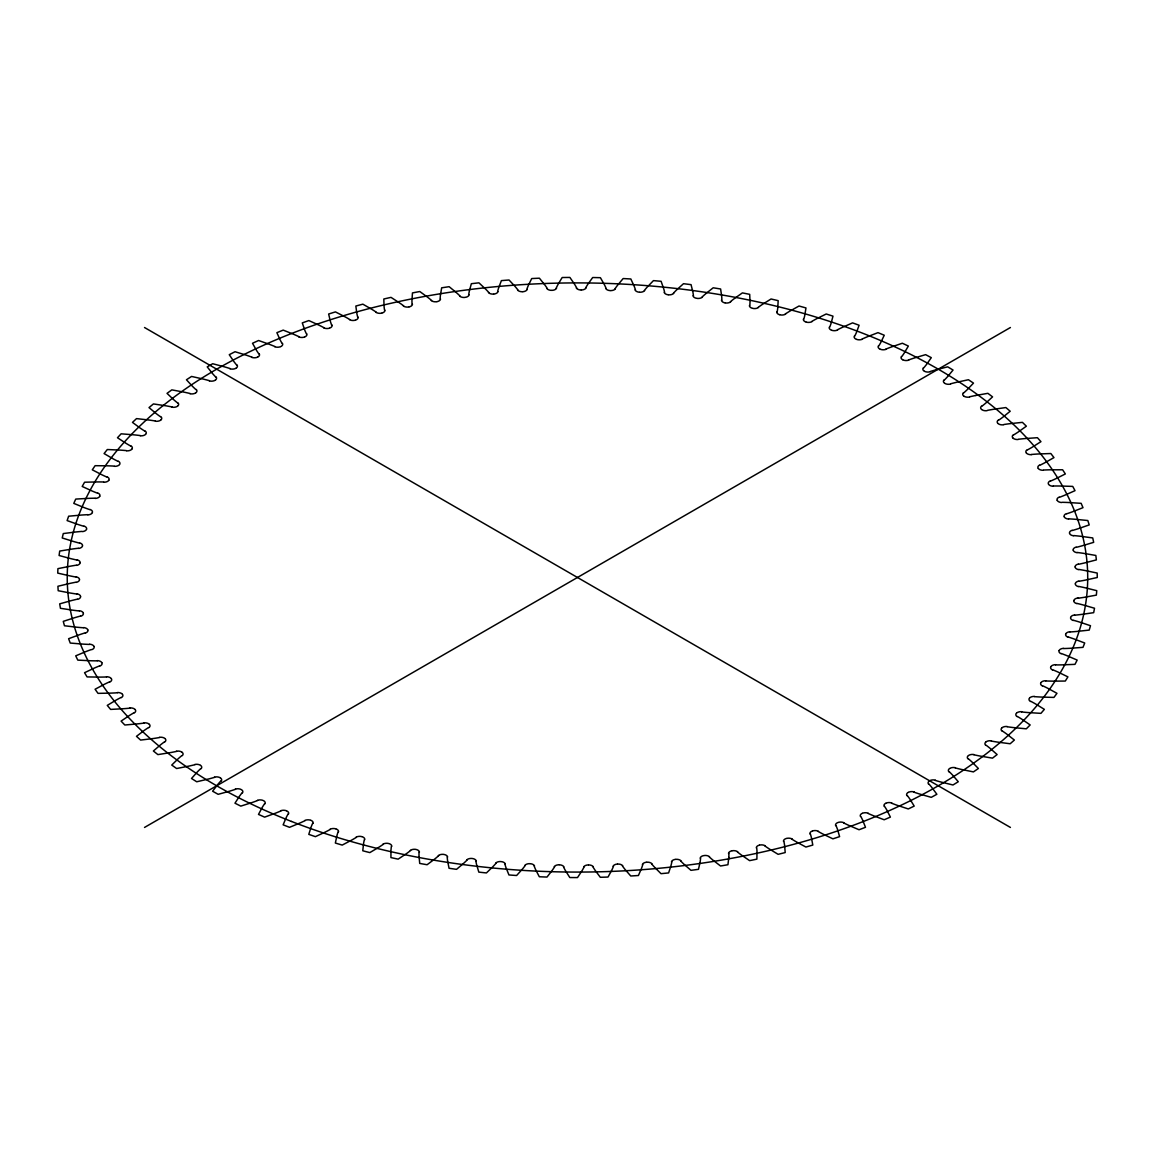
<?xml version="1.0" encoding="UTF-8"?>
<svg xmlns="http://www.w3.org/2000/svg" width="1155" height="1155" viewBox="0 0 1155 1155"><rect width="100%" height="100%" fill="white"/><g stroke="black" fill="none" stroke-linecap="round" stroke-linejoin="round"><path stroke-width="1.5" d="M440.142 298.957L440.156 298.524A160.935 92.92 0 0 1 440.416 295.175L441.672 287.812L444.155 287.436L449.136 286.685L456.499 292.735A160.935 92.92 0 0 1 459.575 295.579L460.008 295.998M419.034 852.246L419.02 852.679A160.935 92.92 0 0 0 419.02 856.043L419.713 863.42L422.167 863.868L427.09 864.734L434.901 858.887A160.935 92.92 0 0 0 438.193 856.115L438.655 855.711M728.819 857.357L727.939 864.72L725.47 865.153L720.532 865.99L712.88 860.071A160.935 92.92 0 0 1 709.646 857.27L709.257 856.909M749.812 305.584L749.855 305.093A160.935 92.92 0 0 0 750.014 301.729L749.696 294.352L747.271 293.861L742.405 292.894L734.291 298.625A160.935 92.92 0 0 0 730.855 301.325L730.436 301.686M700.594 858.165L700.551 858.584A160.935 92.92 0 0 1 700.118 862.005L698.486 869.325L695.974 869.672L690.964 870.336L683.919 864.171A160.935 92.92 0 0 1 680.988 861.269L680.627 860.894M391.372 846.413L391.328 846.716A160.935 92.92 0 0 0 390.982 850.196L390.924 857.588L393.321 858.107L398.143 859.147L406.531 853.574A160.935 92.92 0 0 0 410.112 850.917L410.617 850.528M468.685 294.843L468.757 294.352A160.935 92.92 0 0 1 469.349 291.017L471.356 283.711L473.868 283.408L478.921 282.831L485.649 289.125A160.935 92.92 0 0 1 488.435 292.071L488.825 292.504M671.849 861.847L671.777 862.208A160.935 92.92 0 0 1 670.983 865.658L668.615 872.92L666.074 873.18L661.006 873.671L654.596 867.275A160.935 92.92 0 0 1 651.954 864.287L651.68 863.954M777.156 311.893L777.243 311.402A160.935 92.92 0 0 0 777.748 308.053L778.181 300.675L775.814 300.098L771.049 298.986L762.372 304.415A160.935 92.92 0 0 0 758.662 306.999L758.2 307.346M497.617 291.58L497.718 291.161A160.935 92.92 0 0 1 498.657 287.84L501.4 280.622L503.941 280.405L509.037 280.001L515.116 286.512A160.935 92.92 0 0 1 517.599 289.544L517.945 289.992M364.374 839.584L364.273 840.003A160.935 92.92 0 0 0 363.58 843.41L362.771 850.773L365.11 851.394L369.831 852.592L378.768 847.308A160.935 92.92 0 0 0 382.608 844.781L383.157 844.406M642.772 864.561L642.671 864.922A160.935 92.92 0 0 1 641.53 868.343L638.426 875.504L635.871 875.678L630.745 875.995L624.999 869.397A160.935 92.92 0 0 1 622.675 866.308L622.43 865.976M803.808 319.112L803.952 318.621A160.935 92.92 0 0 0 804.79 315.301L805.973 307.952L803.663 307.302L799.015 306.017L789.818 311.157A160.935 92.92 0 0 0 785.848 313.611L785.284 313.972M338.083 831.961L337.967 832.264A160.935 92.92 0 0 0 336.914 835.7L335.354 843.034L337.635 843.727L342.212 845.085L351.683 840.104A160.935 92.92 0 0 0 355.769 837.707L356.346 837.361M526.796 289.429L526.954 288.952A160.935 92.92 0 0 1 528.239 285.675L531.704 278.557L534.274 278.427L539.399 278.196L544.799 284.895A160.935 92.92 0 0 1 546.979 288.014L547.268 288.476M613.478 866.279L613.291 866.755A160.935 92.92 0 0 1 611.847 870.004L608.021 877.049L605.451 877.136L600.311 877.28L595.244 870.495A160.935 92.92 0 0 1 593.237 867.347L592.963 866.885M829.68 327.226L829.867 326.75A160.935 92.92 0 0 0 831.051 323.458L832.986 316.152L830.734 315.43L826.229 313.987L816.513 318.809A160.935 92.92 0 0 0 812.312 321.119L811.792 321.437M556.19 288.158L556.378 287.739A160.935 92.92 0 0 1 557.981 284.505L562.167 277.518L564.737 277.489L569.891 277.431L574.598 284.289A160.935 92.92 0 0 1 576.446 287.48L576.706 287.956M312.659 823.356L312.456 823.775A160.935 92.92 0 0 0 311.085 827.096L308.789 834.372L310.984 835.137L315.416 836.653L325.378 832.004A160.935 92.92 0 0 0 329.695 829.752L330.316 829.42M584.069 867.001L583.824 867.463A160.935 92.92 0 0 1 582.062 870.668L577.514 877.569L574.945 877.569L569.805 877.54L565.43 870.596A160.935 92.92 0 0 1 563.741 867.376L563.582 867.03M854.686 336.206L854.917 335.73A160.935 92.92 0 0 0 856.433 332.496L859.103 325.262L856.938 324.454L852.592 322.88L842.399 327.356A160.935 92.92 0 0 0 837.967 329.522L837.404 329.81M288.115 813.957L287.884 814.376A160.935 92.92 0 0 0 286.166 817.639L283.134 824.829L285.256 825.666L289.53 827.327L299.939 823.024A160.935 92.92 0 0 0 304.487 820.916L305.137 820.613M585.599 287.985L585.874 287.523A160.935 92.92 0 0 1 587.794 284.347L592.688 277.518L595.258 277.575L600.398 277.691L604.412 284.707A160.935 92.92 0 0 1 605.927 287.942L606.13 288.418M554.631 866.712L554.414 867.073A160.935 92.92 0 0 1 552.249 870.321L547.008 877.064L544.438 876.963L539.313 876.76L535.66 869.686A160.935 92.92 0 0 1 534.303 866.423L534.13 865.932M878.724 346.009L879.013 345.547A160.935 92.92 0 0 0 880.861 342.356L884.254 335.239L877.988 332.64L867.376 336.755A160.935 92.92 0 0 0 862.727 338.776L862.135 339.05M615.052 288.707L615.326 288.302A160.935 92.92 0 0 1 617.579 285.213L623.151 278.557L625.721 278.687L630.832 278.976L634.124 286.122A160.935 92.92 0 0 1 635.322 289.414L635.467 289.891M264.538 803.808L264.264 804.212A160.935 92.92 0 0 0 262.257 807.359L258.503 814.419L264.625 817.134L275.453 813.192A160.935 92.92 0 0 0 280.203 811.258L280.896 810.954M901.737 356.621L902.069 356.173A160.935 92.92 0 0 0 904.235 353.055L908.35 346.052L902.358 343.237L891.342 346.991A160.935 92.92 0 0 0 886.491 348.853L885.798 349.142M525.265 865.442L524.976 865.846A160.935 92.92 0 0 1 522.522 868.95L516.617 875.504L514.062 875.331L508.951 874.956L506.034 867.766A160.935 92.92 0 0 1 505.009 864.46L504.879 863.969M644.346 290.483L644.663 290.078A160.935 92.92 0 0 1 647.219 287.075L653.456 280.622L656.011 280.838L661.093 281.3L663.649 288.548A160.935 92.92 0 0 1 664.5 291.869L664.601 292.359M242.117 792.763L241.843 793.095A160.935 92.92 0 0 0 239.432 796.286L234.97 803.201L240.803 806.118L252.021 802.552A160.935 92.92 0 0 0 256.959 800.776L257.666 800.502M496.087 863.175L495.798 863.507A160.935 92.92 0 0 1 492.983 866.597L486.428 872.935L483.887 872.675L478.834 872.126L476.64 864.835A160.935 92.92 0 0 1 475.961 861.5L475.889 861.081M923.639 367.983L924.014 367.55A160.935 92.92 0 0 0 926.483 364.504L931.305 357.66L925.617 354.657L914.226 358.021A160.935 92.92 0 0 0 909.202 359.725L908.48 359.97M673.408 293.24L673.755 292.85A160.935 92.92 0 0 1 676.613 289.934L683.5 283.697L686.027 284.014L691.051 284.65L692.87 291.955A160.935 92.92 0 0 1 693.375 295.305L693.433 295.796M220.807 781.025L220.403 781.459A160.935 92.92 0 0 0 217.775 784.447L212.607 791.218L218.151 794.322L229.701 791.146A160.935 92.92 0 0 0 234.811 789.529L235.548 789.284M944.328 380.082L944.761 379.649A160.935 92.92 0 0 0 947.533 376.703L953.048 370.033L947.663 366.828L935.954 369.817A160.935 92.92 0 0 0 930.771 371.332L930.295 371.477M467.183 859.926L466.75 860.36A160.935 92.92 0 0 1 463.747 863.233L456.543 869.34L454.045 868.993L449.05 868.271L447.606 860.923A160.935 92.92 0 0 1 447.259 857.573L447.23 857.082M200.681 768.638L200.393 768.898A160.935 92.92 0 0 0 197.361 771.915L191.513 778.484L196.725 781.776L208.579 778.99A160.935 92.92 0 0 0 213.848 777.56L214.613 777.344M702.081 297.023L702.529 296.604A160.935 92.92 0 0 1 705.676 293.789L713.184 287.797L715.667 288.187L720.619 288.995L721.687 296.359A160.935 92.92 0 0 1 721.861 299.723L721.875 300.213M963.761 392.844L964.237 392.44A160.935 92.92 0 0 0 967.313 389.582L973.492 383.114L968.439 379.735L956.456 382.319A160.935 92.92 0 0 0 951.114 383.662L950.724 383.763M181.768 755.644L181.465 755.904A160.935 92.92 0 0 0 178.245 758.691L171.749 765.058L176.614 768.523L188.741 766.14A160.935 92.92 0 0 0 194.141 764.899L194.921 764.697M981.866 406.257L982.371 405.853A160.935 92.92 0 0 0 985.735 403.124L992.564 396.872L987.872 393.321L975.629 395.501M164.544 741.784L164.082 742.116A160.935 92.92 0 0 0 160.516 744.86L153.384 750.995L157.889 754.605L170.233 752.641A160.935 92.92 0 0 0 175.748 751.573L176.542 751.414M998.57 420.247L999.118 419.871A160.935 92.92 0 0 0 1002.757 417.258L1010.206 411.238L1005.875 407.556L993.444 409.303A160.935 92.92 0 0 0 987.872 410.27L987.568 410.328M148.49 727.563L148.057 727.838A160.935 92.92 0 0 0 144.216 730.436L136.478 736.327L140.607 740.081L153.124 738.55A160.935 92.92 0 0 0 158.74 737.67L159.563 737.525M1013.83 434.785L1014.422 434.439A160.935 92.92 0 0 0 1018.306 431.941L1026.362 426.195L1022.42 422.355L1009.831 423.683A160.935 92.92 0 0 0 1004.171 424.463L1003.753 424.535M144.519 827.442L1010.423 327.515M133.821 712.852L133.446 713.068A160.935 92.92 0 0 0 129.418 715.494L121.087 721.11L124.827 725.008L137.488 723.882A160.935 92.92 0 0 0 143.177 723.203L144.014 723.088M1027.589 449.815L1028.21 449.483A160.935 92.92 0 0 0 1032.353 447.129L1040.958 441.658L1037.421 437.702L1024.716 438.597A160.935 92.92 0 0 0 1018.984 439.189L1018.566 439.232M121.058 697.461L120.423 697.793A160.935 92.92 0 0 0 116.164 700.074L107.271 705.387L110.62 709.415L123.354 708.722A160.935 92.92 0 0 0 129.115 708.232L129.952 708.159M1039.789 465.292L1040.438 464.974A160.935 92.92 0 0 0 1044.813 462.765L1053.966 457.597L1050.833 453.525L1038.056 453.987A160.935 92.92 0 0 0 1032.281 454.391L1031.444 454.449M109.653 681.797L108.989 682.1A160.935 92.92 0 0 0 104.499 684.236L95.085 689.246L98.016 693.361L110.808 693.115A160.935 92.92 0 0 0 116.597 692.827L117.449 692.769M1050.4 481.144L1051.079 480.855A160.935 92.92 0 0 0 1055.67 478.791L1065.343 473.954L1062.614 469.782L1049.823 469.811A160.935 92.92 0 0 0 1044.019 470.013L1043.701 470.027M99.763 665.8L99.157 666.045A160.935 92.92 0 0 0 94.465 668.023L84.56 672.701L87.058 676.917L99.85 677.104A160.935 92.92 0 0 0 105.668 677.003L106.52 676.974M1059.366 497.343L1060.088 497.069A160.935 92.92 0 0 0 1064.881 495.163L1075.016 490.658L1072.735 486.399L1059.958 486.01A160.935 92.92 0 0 0 1054.14 485.995L1053.288 486.01M91.346 649.558L90.985 649.688A160.935 92.92 0 0 0 86.091 651.507L75.725 655.838L77.789 660.126L90.552 660.747A160.935 92.92 0 0 0 96.37 660.848L97.222 660.848M1066.686 513.802L1067.422 513.556A160.935 92.92 0 0 0 1072.403 511.824L1082.986 507.666L1082.379 506.222L1081.138 503.335L1068.418 502.512A160.935 92.92 0 0 0 1062.614 502.31L1062.297 502.295M85.138 632.868L84.474 633.07A160.935 92.92 0 0 0 79.421 634.73L68.621 638.701L69.156 640.159L70.253 643.061L82.929 644.1A160.935 92.92 0 0 0 88.718 644.403L89.57 644.432M1072.316 530.491L1073.082 530.275A160.935 92.92 0 0 0 1078.221 528.701L1089.208 524.919L1088.761 523.46L1087.808 520.53L1075.19 519.274A160.935 92.92 0 0 0 1069.415 518.884L1068.88 518.84M80.446 616.063L79.767 616.25A160.935 92.92 0 0 0 74.454 617.752L63.28 621.361L63.655 622.819L64.463 625.765L77.01 627.237A160.935 92.92 0 0 0 82.756 627.728L83.608 627.786M1076.243 547.34L1077.023 547.152A160.935 92.92 0 0 0 1082.322 545.752L1093.669 542.345L1093.366 540.872L1092.717 537.927L1080.257 536.238A160.935 92.92 0 0 0 1074.525 535.646L1073.688 535.573M969.781 396.743L970.171 396.656A160.935 92.92 0 0 1 975.629 395.501M77.385 599.156L76.591 599.344A160.935 92.92 0 0 0 71.22 600.643L59.699 603.863L59.945 605.336L60.435 608.295L72.808 610.187A160.935 92.92 0 0 0 78.511 610.88L79.349 610.966M1078.452 564.29L1079.246 564.131A160.935 92.92 0 0 0 1084.675 562.918L1096.355 559.901L1096.196 558.414L1095.85 555.454L1083.578 553.346A160.935 92.92 0 0 0 1077.918 552.566L1077.095 552.451M75.941 582.192L75.335 582.308A160.935 92.92 0 0 0 69.748 583.448L57.923 586.264L57.995 587.751L58.198 590.725L70.354 593.035A160.935 92.92 0 0 0 75.97 593.915L76.793 594.031M1078.929 581.297L1079.737 581.153A160.935 92.92 0 0 0 1085.281 580.128L1097.25 577.514L1097.25 576.027L1097.192 573.053L1085.166 570.541A160.935 92.92 0 0 0 1079.593 569.559L1078.871 569.444M76.432 565.185L75.609 565.3A160.935 92.92 0 0 0 70.022 566.239L57.923 568.65L57.851 570.137L57.75 573.111L69.647 575.825A160.935 92.92 0 0 0 75.162 576.894L75.985 577.038M1077.774 598.261L1078.496 598.16M78.439 548.235L77.818 548.307A160.935 92.92 0 0 0 72.029 549.058L59.714 551.065L59.497 552.538L59.093 555.497L70.686 558.616A160.935 92.92 0 0 0 76.086 559.872L76.894 560.045M1074.699 615.182L1075.536 615.11A160.935 92.92 0 0 0 1081.253 614.46L1093.669 612.67L1093.958 611.197L1094.507 608.237L1083.072 604.931A160.935 92.92 0 0 0 1077.745 603.589L1076.951 603.401M81.962 531.401L81.644 531.43A160.935 92.92 0 0 0 75.797 531.979L63.294 533.567L62.919 535.039L62.226 537.97L73.487 541.478A160.935 92.92 0 0 0 78.742 542.922L79.522 543.124M1070.006 631.973L1070.858 631.915A160.935 92.92 0 0 0 1076.619 631.467L1089.194 630.096L1089.641 628.638L1090.493 625.707L1079.42 622.011A160.935 92.92 0 0 0 1074.222 620.495L1073.457 620.278M87.809 514.682L87.073 514.711A160.935 92.92 0 0 0 81.283 515.058L68.636 516.213L68.131 517.671L67.12 520.587L78.006 524.471A160.935 92.92 0 0 0 83.117 526.074L83.882 526.305M1063.625 648.561L1064.477 648.533A160.935 92.92 0 0 0 1070.266 648.287L1082.971 647.349L1083.563 645.905L1084.704 643.003L1074.02 638.946A160.935 92.92 0 0 0 1068.996 637.242L1068.26 637.011M95.042 498.195L94.407 498.209A160.935 92.92 0 0 0 88.487 498.354L75.754 499.076L75.075 500.519L73.79 503.392L84.257 507.637A160.935 92.92 0 0 0 89.195 509.413L89.931 509.673M1055.554 664.919L1056.406 664.919A160.935 92.92 0 0 0 1062.225 664.861L1074.987 664.356L1077.167 660.082L1066.917 655.665A160.935 92.92 0 0 0 1062.08 653.802L1061.358 653.528M103.618 481.981L103.3 481.967A160.935 92.92 0 0 0 97.367 481.924L84.589 482.213L82.193 486.457L92.212 491.048A160.935 92.92 0 0 0 96.962 492.997L97.655 493.272M1045.838 680.959L1046.69 680.988A160.935 92.92 0 0 0 1052.508 681.147L1065.3 681.06L1067.913 676.873L1058.124 672.109A160.935 92.92 0 0 0 1053.49 670.088L1052.797 669.799M114.143 466.086L113.71 466.071A160.935 92.92 0 0 0 107.906 465.826L95.114 465.682L92.299 469.825L101.828 474.748A160.935 92.92 0 0 0 106.376 476.856L107.054 477.159M1034.519 696.653L1035.371 696.71A160.935 92.92 0 0 0 1041.146 697.057L1053.938 697.418L1056.969 693.318L1047.686 688.236A160.935 92.92 0 0 0 1043.254 686.056L1042.59 685.738M126.371 450.594L125.837 450.551A160.935 92.92 0 0 0 120.077 450.103L107.314 449.526L104.08 453.569L113.103 458.809A160.935 92.92 0 0 0 117.42 461.062L118.055 461.394M1021.612 711.928L1022.449 712.029A160.935 92.92 0 0 0 1028.195 712.563L1040.929 713.357L1044.365 709.358L1035.616 703.973A160.935 92.92 0 0 0 1031.415 701.648L1030.866 701.359M140.361 435.565L139.524 435.464A160.935 92.92 0 0 0 133.807 434.829L121.131 433.818L117.478 437.745L125.967 443.289A160.935 92.92 0 0 0 130.039 445.686L130.659 446.018M1007.189 726.755L1008.012 726.87A160.935 92.92 0 0 0 1013.686 727.607L1026.319 728.819L1030.159 724.95L1021.973 719.276A160.935 92.92 0 0 0 1018.003 716.822L1017.483 716.504M155.131 420.925L154.712 420.868A160.935 92.92 0 0 0 149.082 420.045L136.521 418.601L132.479 422.398L140.376 428.216A160.935 92.92 0 0 0 144.216 430.743L144.779 431.104M991.264 741.048L992.087 741.207A160.935 92.92 0 0 0 997.675 742.116L1010.163 743.762L1014.379 740.037L1006.785 734.089A160.935 92.92 0 0 0 1003.089 731.505L1002.526 731.129M172.167 406.964L171.46 406.834A160.935 92.92 0 0 0 165.815 405.795L153.427 403.932L149.009 407.6L156.3 413.663A160.935 92.92 0 0 0 159.866 416.32L160.415 416.695M1078.727 586.422L1079.535 586.581A160.935 92.92 0 0 1 1084.993 587.751L1096.745 590.667L1096.629 592.154L1096.355 595.128L1084.141 597.337A160.935 92.92 0 0 1 1078.496 598.16M973.925 754.793L974.733 754.966A160.935 92.92 0 0 0 980.22 756.077L992.506 758.142L997.112 754.562L990.124 748.368A160.935 92.92 0 0 0 986.702 745.654L986.312 745.365M190.2 393.537L189.507 393.364A160.935 92.92 0 0 0 183.977 392.137L171.806 389.87L167.027 393.364L173.683 399.673A160.935 92.92 0 0 0 176.975 402.445L177.48 402.85M955.228 767.916L956.008 768.118A160.935 92.92 0 0 0 961.364 769.418L973.434 771.901L978.386 768.479L972.048 762.055A160.935 92.92 0 0 0 968.901 759.239L968.482 758.878M209.474 380.702L208.795 380.515A160.935 92.92 0 0 0 203.497 379.129L191.571 376.443L186.446 379.778L192.452 386.304A160.935 92.92 0 0 0 195.455 389.177L195.917 389.596M935.218 780.39L935.969 780.621A160.935 92.92 0 0 0 941.195 782.094L952.991 784.981L958.275 781.733L952.601 775.106A160.935 92.92 0 0 0 949.742 772.19L949.309 771.757M230.206 368.604L229.455 368.358A160.935 92.92 0 0 0 224.301 366.799L212.679 363.724L207.221 366.871L212.549 373.585A160.935 92.92 0 0 0 215.263 376.559L215.667 376.992M913.966 792.157L914.702 792.417A160.935 92.92 0 0 0 919.77 794.062L931.248 797.34L936.864 794.279L931.868 787.479A160.935 92.92 0 0 0 929.313 784.462L928.923 784.028M252.035 357.198L251.4 356.967A160.935 92.92 0 0 0 246.333 355.191L235.028 351.726L229.268 354.686L233.902 361.573A160.935 92.92 0 0 0 236.313 364.634L236.674 365.081M891.573 803.201L892.281 803.476A160.935 92.92 0 0 0 897.175 805.295L908.292 808.948L914.197 806.089L909.909 799.13A160.935 92.92 0 0 0 907.671 796.026L907.325 795.578M274.991 346.543L274.385 346.298A160.935 92.92 0 0 0 269.49 344.363L258.576 340.508L252.512 343.266L256.453 350.297A160.935 92.92 0 0 0 258.532 353.444L258.85 353.892M868.084 813.452L868.762 813.741A160.935 92.92 0 0 0 873.454 815.733L884.181 819.761L890.39 817.105L886.809 810.001A160.935 92.92 0 0 0 884.889 806.84L884.586 806.378M298.986 336.697L298.409 336.423A160.935 92.92 0 0 0 293.731 334.329L283.206 330.113L281.098 330.965L276.882 332.669L280.088 339.815A160.935 92.92 0 0 0 281.849 343.021L282.138 343.483M843.598 822.894L844.247 823.212A160.935 92.92 0 0 0 848.737 825.349L859.031 829.738L861.197 828.929L865.485 827.298L862.641 820.093A160.935 92.92 0 0 0 861.038 816.859L860.85 816.513M323.934 327.674L323.472 327.428A160.935 92.92 0 0 0 318.924 325.132L308.861 320.57L306.667 321.335L302.278 322.909L304.761 330.157A160.935 92.92 0 0 0 306.205 333.405L306.422 333.882M818.188 831.485L818.808 831.831A160.935 92.92 0 0 0 823.067 834.112L832.899 838.833L835.137 838.111L839.598 836.624L837.491 829.333A160.935 92.92 0 0 0 836.22 826.056L836.018 825.58M144.519 327.515L1010.423 827.442M349.691 319.473L349.258 319.199A160.935 92.92 0 0 0 345.027 316.802L335.441 311.908L333.16 312.601L328.641 314.016L330.373 321.335A160.935 92.92 0 0 0 331.471 324.642L331.658 325.118M791.955 839.194L792.532 839.57A160.935 92.92 0 0 0 796.56 841.995L805.901 847.048L808.211 846.384L812.802 845.056L811.431 837.707A160.935 92.92 0 0 0 810.507 834.386L810.391 834.025M376.386 312.24L375.895 311.922A160.935 92.92 0 0 0 371.924 309.381L362.858 304.169L360.504 304.79L355.841 306.046L356.837 313.409A160.935 92.92 0 0 0 357.602 316.73L357.732 317.221M764.985 846.023L765.52 846.398A160.935 92.92 0 0 0 769.302 848.954L778.109 854.325L780.477 853.747L785.198 852.563L784.577 845.186A160.935 92.92 0 0 0 783.985 841.851L783.899 841.418M403.629 305.844L403.239 305.541A160.935 92.92 0 0 0 399.529 302.884L391.011 297.369L388.6 297.903L383.821 299.001L384.066 306.393A160.935 92.92 0 0 0 384.485 309.742L384.572 310.233M737.366 851.914L737.857 852.303A160.935 92.92 0 0 0 741.366 854.989L749.609 860.634L752.049 860.143L756.886 859.132L757.016 851.74A160.935 92.92 0 0 0 756.756 848.391L756.698 847.9M431.595 300.473L431.19 300.112A160.935 92.92 0 0 0 427.754 297.326L419.799 291.536L417.345 291.984L412.465 292.922L411.96 300.3A160.935 92.92 0 0 0 412.032 303.664L412.075 304.155M728.906 853.502L728.906 853.935A160.935 92.92 0 0 1 728.819 857.357M728.516 853.502A5.14 2.974 0 0 1 731.837 850.831M732.284 850.744A5.14 2.974 0 0 1 737.684 851.769M756.308 847.9A5.14 2.974 0 0 1 759.355 845.128M759.788 845.027A5.14 2.974 0 0 1 765.289 845.864M783.494 841.374A5.14 2.974 0 0 1 786.237 838.501M786.671 838.386A5.14 2.974 0 0 1 792.243 839.035M809.958 833.939A5.14 2.974 0 0 1 812.413 830.979M812.831 830.849A5.14 2.974 0 0 1 818.462 831.311M835.628 825.623A5.14 2.974 0 0 1 837.779 822.577M838.183 822.432A5.14 2.974 0 0 1 843.857 822.707M860.403 816.441A5.14 2.974 0 0 1 862.251 813.337M862.626 813.178A5.14 2.974 0 0 1 868.315 813.264M884.21 806.45A5.14 2.974 0 0 1 885.726 803.288M886.102 803.115A5.14 2.974 0 0 1 891.79 802.999M906.949 795.665A5.14 2.974 0 0 1 908.148 792.446M908.494 792.272A5.14 2.974 0 0 1 914.168 791.955M928.562 784.115A5.14 2.974 0 0 1 929.429 780.881M929.761 780.679A5.14 2.974 0 0 1 935.391 780.174M948.962 771.872A5.14 2.974 0 0 1 949.497 768.595M949.814 768.393A5.14 2.974 0 0 1 955.373 767.7M968.078 758.95A5.14 2.974 0 0 1 968.28 755.659M968.583 755.457A5.14 2.974 0 0 1 974.055 754.576M985.85 745.394A5.14 2.974 0 0 1 985.72 742.116M985.995 741.885A5.14 2.974 0 0 1 991.38 740.831M1002.222 731.274A5.14 2.974 0 0 1 1001.76 727.997M1002.006 727.765A5.14 2.974 0 0 1 1007.261 726.524M1017.122 716.62A5.14 2.974 0 0 1 1016.328 713.357M1016.544 713.126A5.14 2.974 0 0 1 1021.67 711.697M1030.505 701.475A5.14 2.974 0 0 1 1029.379 698.255M1029.581 698.01A5.14 2.974 0 0 1 1034.548 696.422M1042.33 685.911A5.14 2.974 0 0 1 1040.872 682.735M1041.045 682.49A5.14 2.974 0 0 1 1045.852 680.728M1052.552 669.972A5.14 2.974 0 0 1 1050.776 666.854M1050.92 666.594A5.14 2.974 0 0 1 1055.54 664.674M1061.127 653.716A5.14 2.974 0 0 1 1059.048 650.669M1059.164 650.409A5.14 2.974 0 0 1 1063.582 648.33M1068.043 637.199A5.14 2.974 0 0 1 1065.661 634.225M1065.747 633.951A5.14 2.974 0 0 1 1069.949 631.742M1073.269 620.48A5.14 2.974 0 0 1 1070.584 617.579M1070.642 617.319A5.14 2.974 0 0 1 1074.612 614.965M1076.792 603.603A5.14 2.974 0 0 1 1073.803 600.802M1073.847 600.528A5.14 2.974 0 0 1 1077.572 598.045M1078.582 586.639A5.14 2.974 0 0 1 1075.319 583.954M1075.334 583.679A5.14 2.974 0 0 1 1078.799 581.066M1078.655 569.646A5.14 2.974 0 0 1 1075.117 567.062M1075.103 566.802A5.14 2.974 0 0 1 1078.294 564.073M1076.994 552.682A5.14 2.974 0 0 1 1073.212 550.228M1073.154 549.953A5.14 2.974 0 0 1 1076.07 547.138M1073.601 535.79A5.14 2.974 0 0 1 1069.573 533.48M1069.501 533.206A5.14 2.974 0 0 1 1072.129 530.289M1068.519 519.057A5.14 2.974 0 0 1 1064.26 516.877M1064.159 516.617A5.14 2.974 0 0 1 1066.469 513.614M1061.734 502.526A5.14 2.974 0 0 1 1057.258 500.49M1057.128 500.231A5.14 2.974 0 0 1 1059.135 497.155M1053.273 486.241A5.14 2.974 0 0 1 1048.61 484.364M1048.451 484.104A5.14 2.974 0 0 1 1050.14 480.971M1043.182 470.273A5.14 2.974 0 0 1 1038.331 468.555M1038.143 468.309A5.14 2.974 0 0 1 1039.514 465.119M1031.473 454.68A5.14 2.974 0 0 1 1026.463 453.135M1026.261 452.89A5.14 2.974 0 0 1 1027.3 449.656M1018.219 439.506A5.14 2.974 0 0 1 1013.05 438.135M1012.82 437.904A5.14 2.974 0 0 1 1013.527 434.641M1003.421 424.809A5.14 2.974 0 0 1 998.122 423.611M997.877 423.38A5.14 2.974 0 0 1 998.252 420.102M987.179 410.646A5.14 2.974 0 0 1 981.764 409.621M981.49 409.404A5.14 2.974 0 0 1 981.533 406.127M969.507 397.046A5.14 2.974 0 0 1 964.006 396.223M963.703 396.006A5.14 2.974 0 0 1 963.414 392.729M950.493 384.081A5.14 2.974 0 0 1 944.906 383.431M944.588 383.229A5.14 2.974 0 0 1 943.982 379.966M930.194 371.766A5.14 2.974 0 0 1 924.549 371.318M924.217 371.13A5.14 2.974 0 0 1 923.264 367.896M908.667 360.172A5.14 2.974 0 0 1 902.993 359.912M902.647 359.739A5.14 2.974 0 0 1 901.362 356.534M886.015 349.33A5.14 2.974 0 0 1 880.327 349.258M879.951 349.099A5.14 2.974 0 0 1 878.349 345.937M862.28 339.267A5.14 2.974 0 0 1 856.606 339.397M856.216 339.238A5.14 2.974 0 0 1 854.296 336.148M837.577 330.027A5.14 2.974 0 0 1 831.918 330.344M831.513 330.2A5.14 2.974 0 0 1 829.276 327.183M811.979 321.639A5.14 2.974 0 0 1 806.349 322.144M805.945 322.028A5.14 2.974 0 0 1 803.404 319.083M785.573 314.131A5.14 2.974 0 0 1 780 314.839M779.582 314.723A5.14 2.974 0 0 1 776.752 311.879M758.445 307.533A5.14 2.974 0 0 1 752.959 308.428M752.511 308.327A5.14 2.974 0 0 1 749.407 305.584M730.682 301.874A5.14 2.974 0 0 1 725.311 302.942M724.864 302.855A5.14 2.974 0 0 1 721.471 300.228M702.399 297.153A5.14 2.974 0 0 1 697.144 298.409M696.682 298.337A5.14 2.974 0 0 1 693.043 295.824M673.697 293.413A5.14 2.974 0 0 1 668.572 294.828M668.11 294.785A5.14 2.974 0 0 1 664.212 292.388M644.649 290.641A5.14 2.974 0 0 1 639.682 292.229M639.206 292.201A5.14 2.974 0 0 1 635.077 289.948M615.384 288.851A5.14 2.974 0 0 1 610.576 290.612M610.1 290.598A5.14 2.974 0 0 1 605.754 288.49M585.975 288.071A5.14 2.974 0 0 1 581.355 289.992M580.893 289.992A5.14 2.974 0 0 1 576.316 288.028M556.537 288.274A5.14 2.974 0 0 1 552.133 290.353M551.657 290.367A5.14 2.974 0 0 1 546.907 288.562M527.171 289.486A5.14 2.974 0 0 1 522.984 291.71M522.522 291.739A5.14 2.974 0 0 1 517.584 290.093M497.993 291.681A5.14 2.974 0 0 1 494.022 294.049M493.56 294.092A5.14 2.974 0 0 1 488.478 292.619M469.074 294.872A5.14 2.974 0 0 1 465.364 297.355M464.902 297.427A5.14 2.974 0 0 1 459.676 296.128M440.531 299.03A5.14 2.974 0 0 1 437.081 301.643M436.633 301.715A5.14 2.974 0 0 1 431.277 300.603M412.465 304.155A5.14 2.974 0 0 1 409.274 306.869M408.841 306.97A5.14 2.974 0 0 1 403.384 306.032M384.962 310.219A5.14 2.974 0 0 1 382.06 313.034M381.626 313.149A5.14 2.974 0 0 1 376.082 312.399M358.122 317.192A5.14 2.974 0 0 1 355.523 320.123M355.105 320.238A5.14 2.974 0 0 1 349.489 319.69M332.048 325.075A5.14 2.974 0 0 1 329.738 328.078M329.334 328.222A5.14 2.974 0 0 1 323.674 327.847M306.811 333.824A5.14 2.974 0 0 1 304.819 336.899M304.429 337.058A5.14 2.974 0 0 1 298.741 336.885M282.513 343.425A5.14 2.974 0 0 1 280.824 346.558M280.448 346.717A5.14 2.974 0 0 1 274.76 346.745M259.225 353.82A5.14 2.974 0 0 1 257.868 357.011M257.507 357.184A5.14 2.974 0 0 1 251.833 357.4M237.035 364.98A5.14 2.974 0 0 1 236.01 368.214M235.663 368.402A5.14 2.974 0 0 1 230.018 368.806M216.028 376.891A5.14 2.974 0 0 1 215.321 380.154M215.003 380.341A5.14 2.974 0 0 1 209.401 380.948M196.263 389.48A5.14 2.974 0 0 1 195.888 392.758M195.585 392.96A5.14 2.974 0 0 1 190.055 393.754M177.798 402.72A5.14 2.974 0 0 1 177.769 406.011M177.495 406.228A5.14 2.974 0 0 1 172.052 407.195M160.733 416.565A5.14 2.974 0 0 1 161.021 419.843M160.762 420.074A5.14 2.974 0 0 1 155.434 421.228M145.082 430.959A5.14 2.974 0 0 1 145.718 434.222M145.487 434.468A5.14 2.974 0 0 1 140.289 435.796M130.934 445.859A5.14 2.974 0 0 1 131.901 449.107M131.699 449.338A5.14 2.974 0 0 1 126.631 450.854M118.33 461.22A5.14 2.974 0 0 1 119.615 464.426M119.441 464.671A5.14 2.974 0 0 1 114.533 466.346M107.299 476.972A5.14 2.974 0 0 1 108.916 480.134M108.758 480.379A5.14 2.974 0 0 1 104.037 482.227M97.901 493.084A5.14 2.974 0 0 1 99.821 496.174M99.691 496.433A5.14 2.974 0 0 1 95.172 498.426M90.148 509.471A5.14 2.974 0 0 1 92.386 512.502M92.285 512.762A5.14 2.974 0 0 1 87.968 514.899M84.07 526.102A5.14 2.974 0 0 1 86.611 529.048M86.538 529.308A5.14 2.974 0 0 1 82.453 531.603M79.695 542.908A5.14 2.974 0 0 1 82.539 545.766M82.481 546.026A5.14 2.974 0 0 1 78.641 548.452M80.143 562.846A5.14 2.974 0 0 1 76.548 565.401M77.038 559.829A5.14 2.974 0 0 1 80.171 562.586M79.507 579.723A5.14 2.974 0 0 1 76.187 582.394M76.115 576.821A5.14 2.974 0 0 1 79.507 579.464M80.605 596.601A5.14 2.974 0 0 1 77.544 599.373M76.909 593.814A5.14 2.974 0 0 1 80.561 596.327M83.391 613.392A5.14 2.974 0 0 1 80.633 616.265M79.435 610.735A5.14 2.974 0 0 1 83.333 613.132M83.665 627.569A5.14 2.974 0 0 1 87.809 629.822M87.896 630.081A5.14 2.974 0 0 1 85.427 633.041M94.089 646.569A5.14 2.974 0 0 1 91.924 649.615M89.614 644.201A5.14 2.974 0 0 1 93.974 646.309M101.943 662.84A5.14 2.974 0 0 1 100.095 665.944M97.237 660.617A5.14 2.974 0 0 1 101.813 662.58M111.443 678.794A5.14 2.974 0 0 1 109.913 681.97M106.52 676.743A5.14 2.974 0 0 1 111.27 678.548M122.546 694.415A5.14 2.974 0 0 1 121.333 697.62M117.42 692.538A5.14 2.974 0 0 1 122.358 694.169M135.207 709.632A5.14 2.974 0 0 1 134.341 712.88M129.909 707.928A5.14 2.974 0 0 1 135.005 709.387M149.414 724.387A5.14 2.974 0 0 1 148.865 727.65M143.927 722.871A5.14 2.974 0 0 1 149.168 724.156M165.078 738.637A5.14 2.974 0 0 1 164.862 741.914M159.462 737.309A5.14 2.974 0 0 1 164.819 738.406M182.172 752.338A5.14 2.974 0 0 1 182.288 755.615M176.426 751.198A5.14 2.974 0 0 1 181.884 752.122M200.624 765.418A5.14 2.974 0 0 1 201.086 768.696M194.776 764.48A5.14 2.974 0 0 1 200.32 765.216M220.374 777.864A5.14 2.974 0 0 1 221.168 781.126M214.44 777.127A5.14 2.974 0 0 1 220.056 777.676M241.366 789.63A5.14 2.974 0 0 1 242.478 792.85M235.36 789.082A5.14 2.974 0 0 1 241.02 789.442M263.513 800.646A5.14 2.974 0 0 1 264.943 803.822M257.464 800.314A5.14 2.974 0 0 1 263.138 800.473M286.729 810.897A5.14 2.974 0 0 1 288.49 814.03M280.665 810.767A5.14 2.974 0 0 1 286.353 810.738M310.955 820.353A5.14 2.974 0 0 1 313.034 823.414M304.891 820.425A5.14 2.974 0 0 1 310.565 820.209M336.105 828.958A5.14 2.974 0 0 1 338.487 831.947M330.056 829.247A5.14 2.974 0 0 1 335.701 828.828M362.093 836.711A5.14 2.974 0 0 1 364.763 839.598M356.072 837.187A5.14 2.974 0 0 1 361.659 836.581M388.802 843.554A5.14 2.974 0 0 1 391.776 846.355M382.854 844.247A5.14 2.974 0 0 1 388.369 843.453M410.314 850.383A5.14 2.974 0 0 1 415.742 849.401M416.19 849.488A5.14 2.974 0 0 1 419.438 852.188M438.337 855.566A5.14 2.974 0 0 1 443.664 854.411M444.112 854.483A5.14 2.974 0 0 1 447.635 857.068M466.851 859.811A5.14 2.974 0 0 1 472.048 858.468M472.496 858.526A5.14 2.974 0 0 1 476.279 860.98M495.74 863.074A5.14 2.974 0 0 1 500.794 861.558M501.256 861.601A5.14 2.974 0 0 1 505.269 863.926M524.904 865.34A5.14 2.974 0 0 1 529.798 863.666M530.26 863.695A5.14 2.974 0 0 1 534.52 865.875M554.256 866.625A5.14 2.974 0 0 1 558.977 864.792M559.439 864.806A5.14 2.974 0 0 1 563.9 866.842M583.694 866.914A5.14 2.974 0 0 1 588.213 864.922M588.675 864.922A5.14 2.974 0 0 1 593.338 866.799M613.103 866.207A5.14 2.974 0 0 1 617.405 864.056M617.867 864.041A5.14 2.974 0 0 1 622.718 865.759M642.397 864.503A5.14 2.974 0 0 1 646.468 862.222M646.93 862.179A5.14 2.974 0 0 1 651.94 863.738M671.459 861.818A5.14 2.974 0 0 1 675.3 859.392M675.747 859.334A5.14 2.974 0 0 1 680.916 860.72M700.19 858.136A5.14 2.974 0 0 1 703.785 855.581M704.232 855.523A5.14 2.974 0 0 1 709.531 856.721M291.479 821.45A510.236 294.583 0 0 0 1086.407 598.507A510.236 294.583 0 0 0 354.527 312.514A510.236 294.583 0 0 0 291.479 821.45"/></g></svg>
